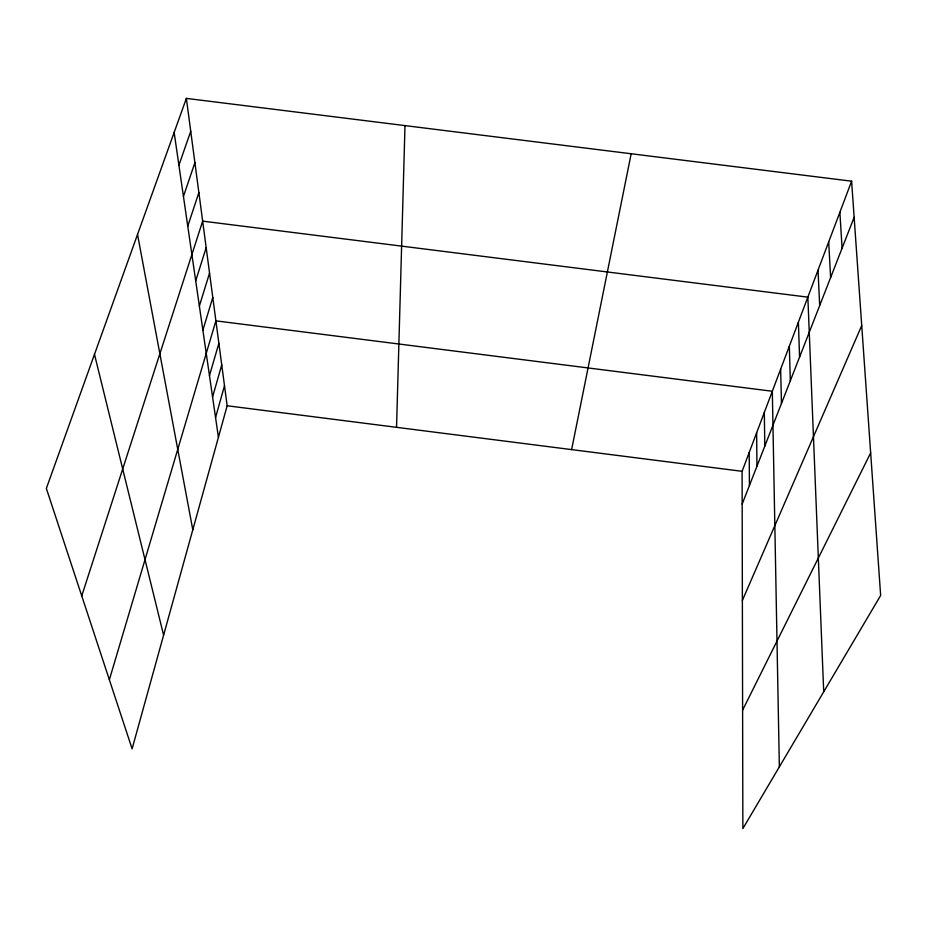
<?xml version="1.0" encoding="UTF-8"?>
<svg xmlns="http://www.w3.org/2000/svg" width="927" height="927" viewBox="0 0 927 927"><rect width="100%" height="100%" fill="white"/><g stroke="black" fill="none" stroke-linecap="round" stroke-linejoin="round"><path stroke-width="1.39" d="M396.547 427.324L404.995 125.597M571.623 449.607L631.171 153.755M186.373 98.389L227.161 405.759L132.109 748.842L46.35 488.436L186.373 98.389L851.612 181.194L880.65 595.47L742.863 828.611L742.098 471.31L851.612 181.194M215.562 417.509L224.508 385.736M212.573 396.965L221.738 364.948M209.467 375.609L218.876 343.326M109.363 679.769L215.898 320.858L772.318 391.252L779.352 766.861M202.874 330.209L212.793 297.451M199.363 306.061L209.548 273.071M195.701 280.858L206.176 247.66M81.75 595.91L202.665 221.136L807.846 297.15L823.709 691.809M187.764 226.165L198.876 192.561M183.442 196.431L194.902 162.654M178.911 165.226L190.742 131.298M742.168 504.103L854.138 217.324M742.376 600.406L861.728 325.551M742.608 710.163L870.662 452.921M227.161 405.759L742.098 471.31M94.484 354.357L163.604 635.169M137.532 234.438L192.793 529.792M174.149 132.445L218.424 437.266M839.874 212.295L842.087 248.204M828.692 241.912L830.615 277.579M818.02 270.174L819.677 305.586M798.39 322.19L799.584 357.057M789.329 346.177L790.325 380.765M780.65 369.178L781.461 403.477M764.323 412.457L764.798 446.154M756.629 432.839L756.953 466.235M749.225 452.434L749.422 485.539"/></g></svg>
